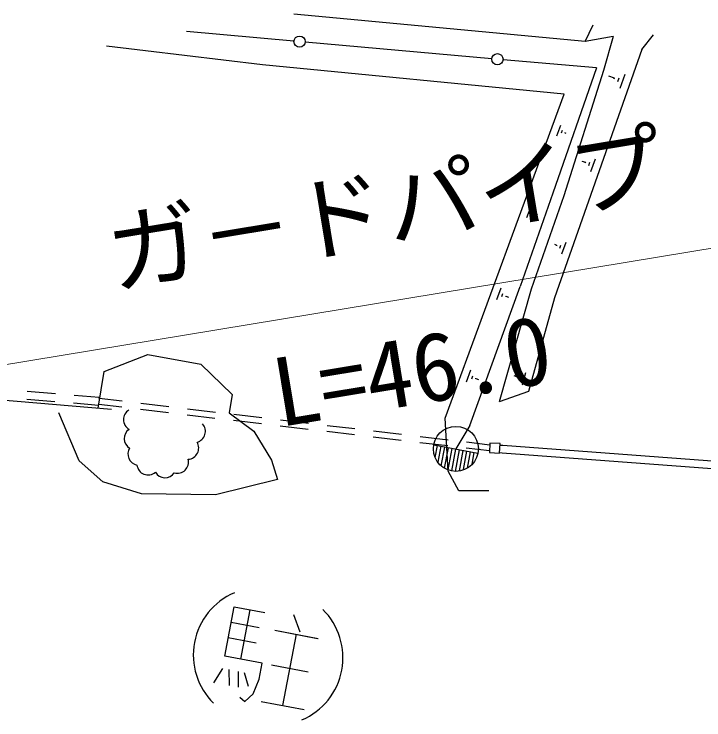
# Model space of a CAD drawing. Units: millimetres, scale not verified. Extents: x 40000 to 680000, y 20000 to 380000.
# Drawn here: x 180562 to 198962, y 303036 to 321866 of the extents above; entities that cross this region are included whole.
import ezdxf
from ezdxf.enums import TextEntityAlignment as Align

# ---------------------------------------------------------------- set-up
doc = ezdxf.new("R2010")
doc.units = ezdxf.units.MM
doc.header["$LTSCALE"] = 1000
doc.layers.add('S-BGD', color=7, linetype='Continuous', lineweight=25)
doc.layers.add('S-STR-HTXT', color=7, linetype='Continuous', lineweight=13)
doc.styles.add('@ＭＳ ゴシック', font='')
doc.styles.add('ＭＳ ゴシック', font='')
doc.styles.get('@ＭＳ ゴシック').set_extended_font_data('@MS Gothic')
doc.styles.get('ＭＳ ゴシック').set_extended_font_data('MS Gothic')

msp = doc.modelspace()

# ---------------------------------------------------------------- linework, layer by layer
at = {"layer": 'S-BGD'}
for p, q in [((195797, 321138), (188023, 321866)), ((195797, 321138), (196011, 321582)), ((188026, 321145), (185157, 321399)), ((196544, 321267), (195797, 321138)), ((196544, 321267), (196283, 320363)), ((197308, 320920), (197616, 321315)), ((193306, 320676), (188325, 321118)), ((187190, 320513), (183029, 321015)), ((197308, 320920), (194973, 314300)), ((195232, 319727), (187190, 320513)), ((196095, 320429), (193604, 320650)), ((196095, 320429), (194932, 317088)), ((196283, 320363), (195225, 317022)), ((196575, 320155), (196424, 320208)), ((196571, 320143), (196579, 320167)), ((196670, 320069), (196703, 320162)), ((196732, 319890), (196864, 320262)), ((192060, 311086), (195232, 319727)), ((195039, 318620), (195142, 318903)), ((195162, 318695), (195188, 318766)), ((195257, 318690), (195264, 318708)), ((195260, 318699), (195279, 318693)), ((195810, 317906), (195719, 317938)), ((195806, 317895), (195813, 317916)), ((195894, 317830), (195923, 317912)), ((195950, 317671), (196066, 318001)), ((194932, 317088), (194065, 314595)), ((195225, 317022), (194357, 314529)), ((194239, 316443), (194350, 316744)), ((194371, 316522), (194399, 316598)), ((194472, 316517), (194479, 316536)), ((194476, 316527), (194519, 316511)), ((195042, 315694), (194982, 315716)), ((195039, 315685), (195045, 315704)), ((195122, 315622), (195149, 315700)), ((195174, 315472), (195284, 315784)), ((192715, 310892), (194065, 314595)), ((193434, 314249), (193550, 314565)), ((194357, 314529), (193497, 311521)), ((193573, 314333), (193602, 314412)), ((193679, 314328), (193686, 314347)), ((193682, 314337), (193749, 314313)), ((194973, 314300), (194283, 311794)), ((182965, 312330), (184129, 312781)), ((184129, 312781), (185544, 312522)), ((185544, 312522), (186378, 311716)), ((182808, 311355), (182965, 312330)), ((192629, 312053), (192745, 312372)), ((192768, 312138), (192797, 312217)), ((193973, 312191), (193902, 312211)), ((194125, 311973), (194215, 312301)), ((192874, 312132), (192882, 312152)), ((192878, 312142), (192948, 312117)), ((193971, 312181), (193976, 312201)), ((194060, 312123), (194083, 312205)), ((177234, 311820), (183157, 311326)), ((181661, 311732), (180914, 311794)), ((182831, 311634), (182159, 311690)), ((186378, 311716), (186296, 311227)), ((194283, 311794), (193497, 311521)), ((180899, 311595), (181646, 311532)), ((182145, 311491), (182814, 311435)), ((182814, 311435), (182817, 311460)), ((182817, 311460), (183438, 311386)), ((182829, 311609), (182831, 311634)), ((183448, 311535), (182829, 311609)), ((184689, 311388), (183944, 311476)), ((183934, 311326), (184679, 311238)), ((185930, 311240), (185185, 311329)), ((182298, 309945), (181752, 311224)), ((185176, 311179), (185920, 311090)), ((186296, 311227), (186960, 310737)), ((187171, 311092), (186427, 311181)), ((192139, 309673), (192060, 311086)), ((186417, 311031), (187162, 310942)), ((188413, 310944), (187668, 311033)), ((192715, 310892), (192343, 310268)), ((186960, 310737), (187428, 309961)), ((187658, 310883), (188403, 310795)), ((188899, 310736), (189644, 310647)), ((189654, 310797), (188909, 310885)), ((190895, 310649), (190150, 310738)), ((190141, 310588), (190885, 310499)), ((192136, 310501), (191392, 310590)), ((191382, 310440), (192127, 310352)), ((191755, 310372), (192934, 310150)), ((191794, 310038), (191853, 310353)), ((191872, 309911), (191951, 310335)), ((193252, 310369), (192633, 310442)), ((193254, 310418), (193242, 310169)), ((193524, 310406), (193254, 310418)), ((193512, 310156), (193524, 310406)), ((193521, 310367), (193594, 310361)), ((193594, 310361), (213543, 308871)), ((191956, 309817), (192050, 310316)), ((192045, 309749), (192148, 310298)), ((192139, 309711), (192246, 310279)), ((192235, 309679), (192344, 310261)), ((192334, 309667), (192443, 310242)), ((192438, 309677), (192541, 310224)), ((192547, 309715), (192639, 310205)), ((192623, 310293), (193245, 310219)), ((192656, 309754), (192738, 310187)), ((192777, 309856), (192836, 310168)), ((193242, 310169), (193512, 310156)), ((193513, 310167), (193579, 310162)), ((193579, 310162), (213529, 308671)), ((187428, 309961), (187586, 309450)), ((182932, 309391), (182298, 309945)), ((192427, 309151), (192139, 309673)), ((183962, 309066), (182932, 309391)), ((187586, 309450), (185932, 309036)), ((185932, 309036), (183962, 309066)), ((193229, 309145), (192427, 309151)), ((186181, 304737), (186430, 306053)), ((186430, 306053), (187251, 305898)), ((186847, 305974), (186599, 304658)), ((188017, 305848), (188184, 305389)), ((186353, 305645), (187097, 305504)), ((187515, 305426), (188668, 305208)), ((187515, 305426), (188658, 305210)), ((188082, 305319), (187724, 303421)), ((186275, 305232), (187015, 305092)), ((187176, 304549), (186181, 304737)), ((187095, 304123), (187176, 304549)), ((187425, 304502), (188406, 304318)), ((186123, 304405), (185881, 304028)), ((186288, 304376), (186296, 303950)), ((186535, 304327), (186541, 303906)), ((186700, 304296), (186802, 303935)), ((186936, 303730), (187095, 304123)), ((186581, 303641), (186719, 303526)), ((186719, 303526), (186936, 303730)), ((187152, 303529), (188296, 303314))]:
    msp.add_line(p, q, dxfattribs=at)
for centre, radius in [((188176, 321132), 150), ((193455, 320663), 150), ((192346, 310267), 600)]:
    msp.add_circle(centre, radius, dxfattribs=at)
for centre, radius, start, end in [((183779, 311045), 300, 121.0229, 239.6382), ((185364, 310735), 300, 284.9081, 41.1627), ((183799, 310540), 300, 124.7482, 238.3052), ((185185, 310289), 300, 273.8026, 31.1685), ((183898, 310129), 300, 148.7736, 258.3498), ((184914, 309915), 300, 254.4426, 14.5187), ((184135, 309871), 300, 186.8901, 310.476), ((184587, 309797), 300, 210.8071, 325.2508), ((187147, 304768), 1806, 113.1815, 225.4714), ((187528, 304696), 1806, 293.1815, 45.4714)]:
    msp.add_arc(centre, radius, start, end, dxfattribs=at)
at = {"layer": 'S-STR-HTXT'}
msp.add_line((168438, 310549), (213282, 317948), dxfattribs=at)

# ---------------------------------------------------------------- texts
at = {"layer": 'S-STR-HTXT', "style": 'ＭＳ ゴシック'}
msp.add_text('ガ－ドパイプ', height=1833, rotation=9.369, dxfattribs=at).set_placement((190697, 315235), align=Align.BOTTOM_CENTER)
at = {"layer": 'S-STR-HTXT', "style": '@ＭＳ ゴシック'}
msp.add_text('L=46.0', height=1833, rotation=9.369, dxfattribs=at).set_placement((191023, 313261), align=Align.TOP_CENTER)

doc.saveas('drawing.dxf')
